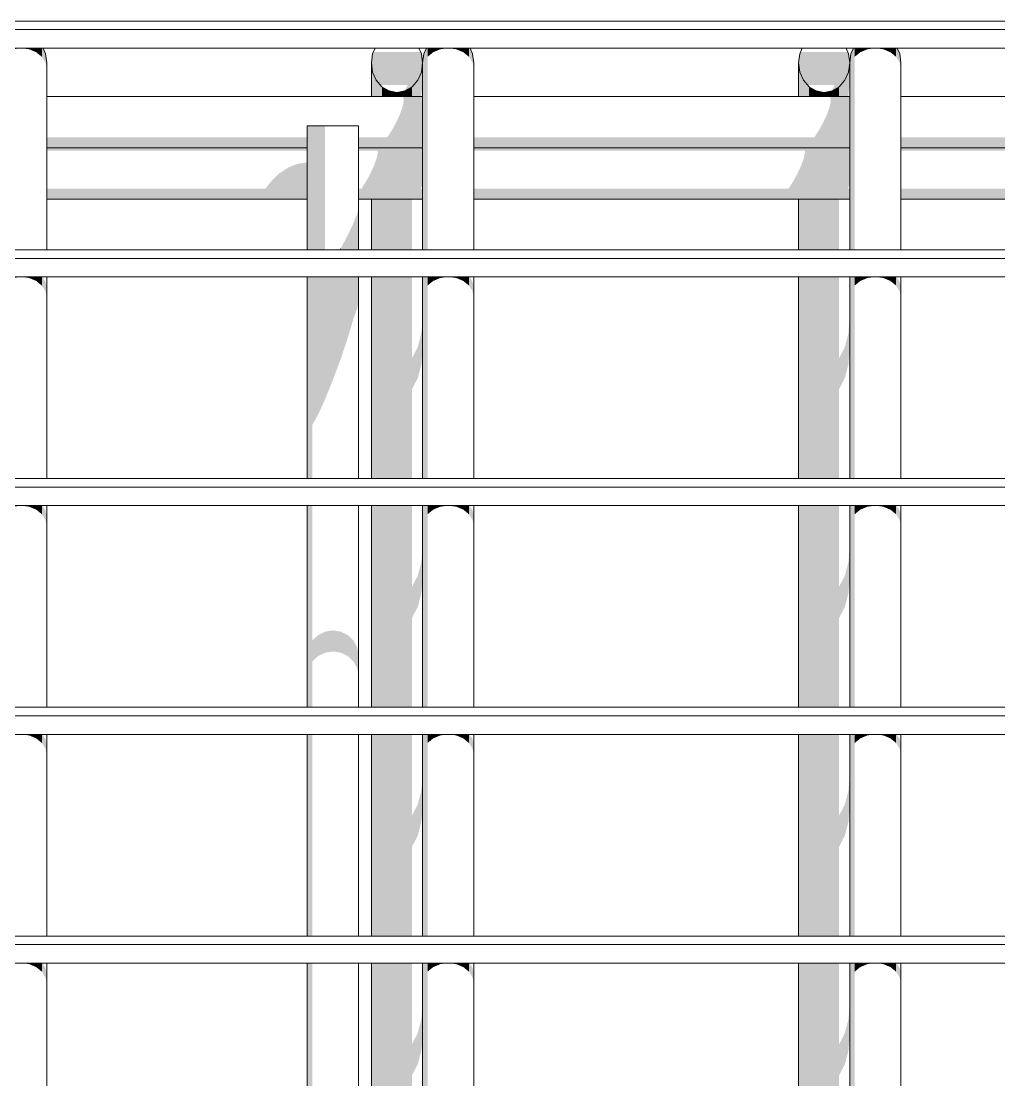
# Model space of a CAD drawing. Header units: millimetres. Extents: x -71878 to 121433, y -67383 to 83273.
# Drawn here: x 39790 to 42079, y -34002 to -31524 of the extents above; entities that cross this region are included whole.
import ezdxf

# ---------------------------------------------------------------- set-up
doc = ezdxf.new("R2010")
doc.units = ezdxf.units.MM
doc.header["$MEASUREMENT"] = 0
for name, color, linetype in [('COLUMNAS', 7, 'Continuous'), ('ENTIRADO', 7, 'Continuous'), ('Vigas', 7, 'Continuous')]:
    doc.layers.add(name, color=color, linetype=linetype)
for name, color, linetype, lineweight in [('COLUMNAS_Pluma_Nº__1', 7, 'Continuous', 0), ('ENTIRADO_Pluma_Nº__21', 7, 'Continuous', 5), ('Vigas_Pluma_Nº__21', 7, 'Continuous', 5)]:
    doc.layers.add(name, color=color, linetype=linetype, lineweight=lineweight)
for name, color, linetype, lineweight, true_color in [('COLUMNAS_Pluma_Nº__3', 7, 'Continuous', 0, 0x646464), ('ENTIRADO_Pluma_Nº__3', 7, 'Continuous', 0, 0x646464), ('Vigas_Pluma_Nº__3', 7, 'Continuous', 0, 0x646464)]:
    doc.layers.add(name, color=color, linetype=linetype, lineweight=lineweight, true_color=true_color)

# ---------------------------------------------------------------- blocks, each defined once
blk = doc.blocks.new('Elem Sección_39_2')
at = {"layer": 'Vigas_Pluma_Nº__3', "linetype": 'Continuous', "lineweight": 0, "true_color": 0x191919}
for points in [[(-32163.7, 9136.3), (-32159.9, 9133.4), (-32115, 9133.4), (-32115, 9136.3)], [(-32162.2, 9111.6), (-32115, 9111.6), (-32115, 9124.8), (-32159.4, 9124.8)], [(-32159.9, 9133.4), (-32159.4, 9124.8), (-32115, 9124.8), (-32115, 9133.4)], [(-31159.9, 9133.4), (-31115, 9133.4), (-31115, 9136.3), (-31163.7, 9136.3)], [(-31162.2, 9111.6), (-31115, 9111.6), (-31115, 9124.8), (-31159.4, 9124.8)], [(-31159.4, 9124.8), (-31115, 9124.8), (-31115, 9133.4), (-31159.9, 9133.4)], [(-32162.2, 9111.6), (-32168.2, 9094.8), (-32115, 9094.8), (-32115, 9111.6)], [(-31168.2, 9094.8), (-31115, 9094.8), (-31115, 9111.6), (-31162.2, 9111.6)], [(-32176.7, 9076.3), (-32186.9, 9057.8), (-32115, 9057.8), (-32115, 9076.3)], [(-32176.7, 9076.3), (-32115, 9076.3), (-32115, 9094.8), (-32168.2, 9094.8)], [(-31186.9, 9057.8), (-31115, 9057.8), (-31115, 9076.3), (-31176.7, 9076.3)], [(-31176.7, 9076.3), (-31115, 9076.3), (-31115, 9094.8), (-31168.2, 9094.8)], [(-32186.9, 9057.8), (-32197.8, 9041), (-32115, 9041), (-32115, 9057.8)], [(-31197.8, 9041), (-31115, 9041), (-31115, 9057.8), (-31186.9, 9057.8)], [(-32995, 9041), (-32995, 9027.8), (-32385, 9027.8), (-32385, 9041)], [(-32995, 9027.8), (-32995, 9019.2), (-32385, 9019.2), (-32385, 9027.8)], [(-32115, 9041), (-32265, 9041), (-32265, 9027.8), (-32115, 9027.8)], [(-32265, 9027.8), (-32265, 9019.2), (-32115, 9019.2), (-32115, 9027.8)], [(-31995, 9041), (-31995, 9027.8), (-31115, 9027.8), (-31115, 9041)], [(-31115, 9027.8), (-31995, 9027.8), (-31995, 9019.2), (-31115, 9019.2)], [(-30115, 9041), (-30995, 9041), (-30995, 9027.8), (-30115, 9027.8)], [(-30115, 9027.8), (-30995, 9027.8), (-30995, 9019.2), (-30115, 9019.2)], [(-32995, 9016.3), (-32385, 9016.3), (-32385, 9019.2), (-32995, 9019.2)], [(-32265, 9019.2), (-32265, 9016.3), (-32115, 9016.3), (-32115, 9019.2)], [(-31995, 9019.2), (-31995, 9016.3), (-31115, 9016.3), (-31115, 9019.2)], [(-30995, 9019.2), (-30995, 9016.3), (-30115, 9016.3), (-30115, 9019.2)]]:
    blk.add_hatch(color=250, dxfattribs=at).paths.add_polyline_path(points)
at = {"layer": 'Vigas_Pluma_Nº__21', "linetype": 'Continuous'}
for p, q in [((-32115, 9136.3), (-32995, 9136.3)), ((-31115, 9136.3), (-31995, 9136.3)), ((-30115, 9136.3), (-30995, 9136.3))]:
    blk.add_line(p, q, dxfattribs=at)
blk = doc.blocks.new('Elem Sección_139_2')
at = {"layer": 'Vigas_Pluma_Nº__3', "linetype": 'Continuous', "lineweight": 0, "true_color": 0x191919}
for points in [[(-31112, 9236.6), (-31112, 8777.5), (-31103.5, 8777.5), (-31103.5, 9249.6), (-31106.3, 9249.6)], [(-31103.5, 9229.3), (-31090.2, 9240.2), (-31090.2, 9249.6), (-31103.5, 9249.6)], [(-31090.2, 9240.2), (-31073.5, 9247.2), (-31073.5, 9249.6), (-31090.2, 9249.6)], [(-31073.5, 9247.2), (-31055, 9249.6), (-31073.5, 9249.6)], [(-31055, 9249.6), (-31036.4, 9247.2), (-31036.4, 9249.6)], [(-31036.4, 9247.2), (-31019.7, 9240.2), (-31019.7, 9249.6), (-31036.4, 9249.6)], [(-31019.7, 9240.2), (-31006.4, 9229.3), (-31006.4, 9249.6), (-31019.7, 9249.6)], [(-31006.4, 9249.6), (-31006.4, 9229.3), (-30997.9, 9215.6), (-30997.9, 9236.6), (-30999.8, 9240.9), (-31005.2, 9249.6)], [(-31112, 9236.6), (-31115, 9215.3), (-31115, 8777.5), (-31112, 8777.5)], [(-30997.9, 9215.6), (-30995, 9200.4), (-30995, 9215.3), (-30997.9, 9236.6)], [(-31115, 8242.1), (-31112, 8242.1), (-31112, 8714.2), (-31115, 8714.2)], [(-31112, 8714.2), (-31112, 8242.1), (-31103.5, 8242.1), (-31103.5, 8714.2)], [(-31103.5, 8693.9), (-31090.2, 8704.8), (-31090.2, 8714.2), (-31103.5, 8714.2)], [(-31090.2, 8714.2), (-31090.2, 8704.8), (-31073.5, 8711.8), (-31073.5, 8714.2)], [(-31073.5, 8711.8), (-31055, 8714.2), (-31073.5, 8714.2)], [(-31036.4, 8714.2), (-31055, 8714.2), (-31036.4, 8711.8)], [(-31036.4, 8711.8), (-31019.7, 8704.8), (-31019.7, 8714.2), (-31036.4, 8714.2)], [(-31019.7, 8704.8), (-31006.4, 8693.9), (-31006.4, 8714.2), (-31019.7, 8714.2)], [(-31006.4, 8714.2), (-31006.4, 8693.9), (-30997.9, 8680.2), (-30997.9, 8702.4), (-31005.2, 8714.2)], [(-30997.9, 8680.2), (-30995, 8665), (-30995, 8687.2), (-30997.9, 8702.4)], [(-31112, 8178.8), (-31115, 8178.8), (-31115, 7706.7), (-31112, 7706.7)], [(-31103.5, 8178.8), (-31112, 8178.8), (-31112, 7706.7), (-31103.5, 7706.7)], [(-31103.5, 8158.5), (-31090.2, 8169.4), (-31090.2, 8178.8), (-31103.5, 8178.8)], [(-31090.2, 8169.4), (-31073.5, 8176.4), (-31073.5, 8178.8), (-31090.2, 8178.8)], [(-31073.5, 8176.4), (-31055, 8178.8), (-31073.5, 8178.8)], [(-31055, 8178.8), (-31036.4, 8176.4), (-31036.4, 8178.8)], [(-31036.4, 8176.4), (-31019.7, 8169.4), (-31019.7, 8178.8), (-31036.4, 8178.8)], [(-31019.7, 8169.4), (-31006.4, 8158.5), (-31006.4, 8178.8), (-31019.7, 8178.8)], [(-31006.4, 8178.8), (-31006.4, 8158.5), (-30997.9, 8144.8), (-30997.9, 8167), (-31005.2, 8178.8)], [(-30997.9, 8144.8), (-30995, 8129.6), (-30995, 8151.8), (-30997.9, 8167)], [(-31115, 7171.3), (-31112, 7171.3), (-31112, 7643.4), (-31115, 7643.4)], [(-31112, 7643.4), (-31112, 7171.3), (-31103.5, 7171.3), (-31103.5, 7643.4)], [(-31103.5, 7623.1), (-31090.2, 7634), (-31090.2, 7643.4), (-31103.5, 7643.4)], [(-31090.2, 7634), (-31073.5, 7641), (-31073.5, 7643.4), (-31090.2, 7643.4)], [(-31073.5, 7641), (-31055, 7643.4), (-31073.5, 7643.4)], [(-31055, 7643.4), (-31036.4, 7641), (-31036.4, 7643.4)], [(-31036.4, 7641), (-31019.7, 7634), (-31019.7, 7643.4), (-31036.4, 7643.4)], [(-31019.7, 7634), (-31006.4, 7623.1), (-31006.4, 7643.4), (-31019.7, 7643.4)], [(-31006.4, 7643.4), (-31006.4, 7623.1), (-30997.9, 7609.4), (-30997.9, 7631.6), (-31005.2, 7643.4)], [(-30997.9, 7609.4), (-30995, 7594.2), (-30995, 7616.4), (-30997.9, 7631.6)], [(-31112, 7108), (-31115, 7108), (-31115, 6635.9), (-31112, 6635.9)], [(-31112, 7108), (-31112, 6635.9), (-31103.5, 6635.9), (-31103.5, 7108)], [(-31103.5, 7087.7), (-31090.2, 7098.6), (-31090.2, 7108), (-31103.5, 7108)], [(-31090.2, 7098.6), (-31073.5, 7105.6), (-31073.5, 7108), (-31090.2, 7108)], [(-31073.5, 7105.6), (-31055, 7108), (-31073.5, 7108)], [(-31036.4, 7108), (-31055, 7108), (-31036.4, 7105.6)], [(-31036.4, 7105.6), (-31019.7, 7098.6), (-31019.7, 7108), (-31036.4, 7108)], [(-31019.7, 7098.6), (-31006.4, 7087.7), (-31006.4, 7108), (-31019.7, 7108)], [(-31006.4, 7108), (-31006.4, 7087.7), (-30997.9, 7074), (-30997.9, 7096.2), (-31005.2, 7108)], [(-30997.9, 7074), (-30995, 7058.8), (-30995, 7081), (-30997.9, 7096.2)]]:
    blk.add_hatch(color=250, dxfattribs=at).paths.add_polyline_path(points)
at = {"layer": 'Vigas_Pluma_Nº__21', "linetype": 'Continuous'}
for p, q in [((-31106.3, 9249.6), (-31112, 9236.6)), ((-30997.9, 9236.6), (-31003.6, 9249.6)), ((-31112, 9236.6), (-31115, 9215.3)), ((-30995, 9215.3), (-30997.9, 9236.6)), ((-31115, 9215.3), (-31115, 8777.5)), ((-30995, 9215.3), (-30995, 8777.5)), ((-31115, 8714.2), (-31115, 8242.1)), ((-30995, 8714.2), (-30995, 8242.1)), ((-31115, 8178.8), (-31115, 7706.7)), ((-30995, 8178.8), (-30995, 7706.7)), ((-31115, 7643.4), (-31115, 7171.3)), ((-30995, 7643.4), (-30995, 7171.3)), ((-31115, 7108), (-31115, 6635.9)), ((-30995, 7108), (-30995, 6635.9))]:
    blk.add_line(p, q, dxfattribs=at)
blk = doc.blocks.new('Elem Sección_140_2')
at = {"layer": 'Vigas_Pluma_Nº__3', "linetype": 'Continuous', "lineweight": 0, "true_color": 0x191919}
for points in [[(-32112, 9236.6), (-32112, 8777.5), (-32103.5, 8777.5), (-32103.5, 9249.6), (-32106.3, 9249.6)], [(-32103.5, 9229.3), (-32090.2, 9240.2), (-32090.2, 9249.6), (-32103.5, 9249.6)], [(-32090.2, 9240.2), (-32073.5, 9247.2), (-32073.5, 9249.6), (-32090.2, 9249.6)], [(-32073.5, 9249.6), (-32073.5, 9247.2), (-32055, 9249.6)], [(-32055, 9249.6), (-32036.4, 9247.2), (-32036.4, 9249.6)], [(-32036.4, 9247.2), (-32019.7, 9240.2), (-32019.7, 9249.6), (-32036.4, 9249.6)], [(-32019.7, 9240.2), (-32006.4, 9229.3), (-32006.4, 9249.6), (-32019.7, 9249.6)], [(-32006.4, 9249.6), (-32006.4, 9229.3), (-31997.9, 9215.6), (-31997.9, 9236.6), (-31999.8, 9240.9), (-32005.2, 9249.6)], [(-32112, 9236.6), (-32115, 9215.3), (-32115, 8777.5), (-32112, 8777.5)], [(-31997.9, 9215.6), (-31995, 9200.4), (-31995, 9215.3), (-31997.9, 9236.6)], [(-32115, 8242.1), (-32112, 8242.1), (-32112, 8714.2), (-32115, 8714.2)], [(-32112, 8714.2), (-32112, 8242.1), (-32103.5, 8242.1), (-32103.5, 8714.2)], [(-32103.5, 8693.9), (-32090.2, 8704.8), (-32090.2, 8714.2), (-32103.5, 8714.2)], [(-32090.2, 8704.8), (-32073.5, 8711.8), (-32073.5, 8714.2), (-32090.2, 8714.2)], [(-32073.5, 8711.8), (-32055, 8714.2), (-32073.5, 8714.2)], [(-32036.4, 8714.2), (-32055, 8714.2), (-32036.4, 8711.8)], [(-32036.4, 8711.8), (-32019.7, 8704.8), (-32019.7, 8714.2), (-32036.4, 8714.2)], [(-32019.7, 8704.8), (-32006.4, 8693.9), (-32006.4, 8714.2), (-32019.7, 8714.2)], [(-32006.4, 8714.2), (-32006.4, 8693.9), (-31997.9, 8680.2), (-31997.9, 8702.4), (-32005.2, 8714.2)], [(-31997.9, 8680.2), (-31995, 8665), (-31995, 8687.2), (-31997.9, 8702.4)], [(-32115, 7706.7), (-32112, 7706.7), (-32112, 8178.8), (-32115, 8178.8)], [(-32103.5, 8178.8), (-32112, 8178.8), (-32112, 7706.7), (-32103.5, 7706.7)], [(-32103.5, 8158.5), (-32090.2, 8169.4), (-32090.2, 8178.8), (-32103.5, 8178.8)], [(-32090.2, 8169.4), (-32073.5, 8176.4), (-32073.5, 8178.8), (-32090.2, 8178.8)], [(-32073.5, 8178.8), (-32073.5, 8176.4), (-32055, 8178.8)], [(-32036.4, 8178.8), (-32055, 8178.8), (-32036.4, 8176.4)], [(-32036.4, 8176.4), (-32019.7, 8169.4), (-32019.7, 8178.8), (-32036.4, 8178.8)], [(-32019.7, 8169.4), (-32006.4, 8158.5), (-32006.4, 8178.8), (-32019.7, 8178.8)], [(-32006.4, 8178.8), (-32006.4, 8158.5), (-31997.9, 8144.8), (-31997.9, 8167), (-32005.2, 8178.8)], [(-31997.9, 8144.8), (-31995, 8129.6), (-31995, 8151.8), (-31997.9, 8167)], [(-32115, 7643.4), (-32115, 7171.3), (-32112, 7171.3), (-32112, 7643.4)], [(-32112, 7643.4), (-32112, 7171.3), (-32103.5, 7171.3), (-32103.5, 7643.4)], [(-32103.5, 7623.1), (-32090.2, 7634), (-32090.2, 7643.4), (-32103.5, 7643.4)], [(-32090.2, 7634), (-32073.5, 7641), (-32073.5, 7643.4), (-32090.2, 7643.4)], [(-32073.5, 7641), (-32055, 7643.4), (-32073.5, 7643.4)], [(-32055, 7643.4), (-32036.4, 7641), (-32036.4, 7643.4)], [(-32036.4, 7641), (-32019.7, 7634), (-32019.7, 7643.4), (-32036.4, 7643.4)], [(-32019.7, 7634), (-32006.4, 7623.1), (-32006.4, 7643.4), (-32019.7, 7643.4)], [(-32006.4, 7643.4), (-32006.4, 7623.1), (-31997.9, 7609.4), (-31997.9, 7631.6), (-32005.2, 7643.4)], [(-31997.9, 7609.4), (-31995, 7594.2), (-31995, 7616.4), (-31997.9, 7631.6)], [(-32115, 6635.9), (-32112, 6635.9), (-32112, 7108), (-32115, 7108)], [(-32103.5, 7108), (-32112, 7108), (-32112, 6635.9), (-32103.5, 6635.9)], [(-32103.5, 7087.7), (-32090.2, 7098.6), (-32090.2, 7108), (-32103.5, 7108)], [(-32090.2, 7098.6), (-32073.5, 7105.6), (-32073.5, 7108), (-32090.2, 7108)], [(-32073.5, 7108), (-32073.5, 7105.6), (-32055, 7108)], [(-32055, 7108), (-32036.4, 7105.6), (-32036.4, 7108)], [(-32036.4, 7105.6), (-32019.7, 7098.6), (-32019.7, 7108), (-32036.4, 7108)], [(-32019.7, 7098.6), (-32006.4, 7087.7), (-32006.4, 7108), (-32019.7, 7108)], [(-32006.4, 7108), (-32006.4, 7087.7), (-31997.9, 7074), (-31997.9, 7096.2), (-32005.2, 7108)], [(-31997.9, 7074), (-31995, 7058.8), (-31995, 7081), (-31997.9, 7096.2)]]:
    blk.add_hatch(color=250, dxfattribs=at).paths.add_polyline_path(points)
at = {"layer": 'Vigas_Pluma_Nº__21', "linetype": 'Continuous'}
for p, q in [((-32112, 9236.6), (-32106.3, 9249.6)), ((-32003.6, 9249.6), (-31997.9, 9236.6)), ((-32115, 9215.3), (-32112, 9236.6)), ((-31997.9, 9236.6), (-31995, 9215.3)), ((-32115, 8777.5), (-32115, 9215.3)), ((-31995, 8777.5), (-31995, 9215.3)), ((-32115, 8242.1), (-32115, 8714.2)), ((-31995, 8242.1), (-31995, 8714.2)), ((-32115, 7706.7), (-32115, 8178.8)), ((-31995, 7706.7), (-31995, 8178.8)), ((-32115, 7171.3), (-32115, 7643.4)), ((-31995, 7171.3), (-31995, 7643.4)), ((-32115, 6635.9), (-32115, 7108)), ((-31995, 6635.9), (-31995, 7108))]:
    blk.add_line(p, q, dxfattribs=at)
blk = doc.blocks.new('Elem Sección_141_2')
at = {"layer": 'Vigas_Pluma_Nº__3', "linetype": 'Continuous', "lineweight": 0, "true_color": 0x191919}
for points in [[(-33073.5, 9247.2), (-33055, 9249.6), (-33073.5, 9249.6)], [(-33055, 9249.6), (-33036.4, 9247.2), (-33036.4, 9249.6)], [(-33036.4, 9247.2), (-33019.7, 9240.2), (-33019.7, 9249.6), (-33036.4, 9249.6)], [(-33019.7, 9240.2), (-33006.4, 9229.3), (-33006.4, 9249.6), (-33019.7, 9249.6)], [(-33006.4, 9249.6), (-33006.4, 9229.3), (-32997.9, 9215.6), (-32997.9, 9236.6), (-32999.8, 9240.9), (-33005.2, 9249.6)], [(-32997.9, 9215.6), (-32995, 9200.4), (-32995, 9215.3), (-32997.9, 9236.6)], [(-33073.5, 8711.8), (-33055, 8714.2), (-33073.5, 8714.2)], [(-33036.4, 8714.2), (-33055, 8714.2), (-33036.4, 8711.8)], [(-33036.4, 8711.8), (-33019.7, 8704.8), (-33019.7, 8714.2), (-33036.4, 8714.2)], [(-33019.7, 8704.8), (-33006.4, 8693.9), (-33006.4, 8714.2), (-33019.7, 8714.2)], [(-33006.4, 8714.2), (-33006.4, 8693.9), (-32997.9, 8680.2), (-32997.9, 8702.4), (-33005.2, 8714.2)], [(-32997.9, 8680.2), (-32995, 8665), (-32995, 8687.2), (-32997.9, 8702.4)], [(-33073.5, 8178.8), (-33073.5, 8176.4), (-33055, 8178.8)], [(-33055, 8178.8), (-33036.4, 8176.4), (-33036.4, 8178.8)], [(-33036.4, 8176.4), (-33019.7, 8169.4), (-33019.7, 8178.8), (-33036.4, 8178.8)], [(-33019.7, 8169.4), (-33006.4, 8158.5), (-33006.4, 8178.8), (-33019.7, 8178.8)], [(-33006.4, 8178.8), (-33006.4, 8158.5), (-32997.9, 8144.8), (-32997.9, 8167), (-33005.2, 8178.8)], [(-32997.9, 8144.8), (-32995, 8129.6), (-32995, 8151.8), (-32997.9, 8167)], [(-33036.4, 7643.4), (-33055, 7643.4), (-33036.4, 7641)], [(-33036.4, 7641), (-33019.7, 7634), (-33019.7, 7643.4), (-33036.4, 7643.4)], [(-33019.7, 7634), (-33006.4, 7623.1), (-33006.4, 7643.4), (-33019.7, 7643.4)], [(-33006.4, 7643.4), (-33006.4, 7623.1), (-32997.9, 7609.4), (-32997.9, 7631.6), (-33005.2, 7643.4)], [(-32997.9, 7609.4), (-32995, 7594.2), (-32995, 7616.4), (-32997.9, 7631.6)], [(-33055, 7108), (-33036.4, 7105.6), (-33036.4, 7108)], [(-33036.4, 7105.6), (-33019.7, 7098.6), (-33019.7, 7108), (-33036.4, 7108)], [(-33019.7, 7098.6), (-33006.4, 7087.7), (-33006.4, 7108), (-33019.7, 7108)], [(-33006.4, 7108), (-33006.4, 7087.7), (-32997.9, 7074), (-32997.9, 7096.2), (-33005.2, 7108)], [(-32997.9, 7074), (-32995, 7058.8), (-32995, 7081), (-32997.9, 7096.2)]]:
    blk.add_hatch(color=250, dxfattribs=at).paths.add_polyline_path(points)
at = {"layer": 'Vigas_Pluma_Nº__21', "linetype": 'Continuous'}
for p, q in [((-33003.6, 9249.6), (-32997.9, 9236.6)), ((-32997.9, 9236.6), (-32995, 9215.3)), ((-32995, 8777.5), (-32995, 9215.3)), ((-32995, 8242.1), (-32995, 8714.2)), ((-32995, 7706.7), (-32995, 8178.8)), ((-32995, 7171.3), (-32995, 7643.4)), ((-32995, 6635.9), (-32995, 7108))]:
    blk.add_line(p, q, dxfattribs=at)
blk = doc.blocks.new('Elem Sección_157_2')
at = {"layer": 'Vigas_Pluma_Nº__3', "linetype": 'Continuous', "lineweight": 0, "true_color": 0x191919}
for points in [[(-31235, 9215.3), (-31232, 9193.9), (-31223.5, 9174.7), (-31213.8, 9163.6), (-31150, 9163.6), (-31157.1, 9149.5), (-31156.4, 9149.6), (-31139.7, 9159.4), (-31126.4, 9174.7), (-31117.9, 9193.9), (-31115, 9215.3), (-31117.9, 9236.6), (-31119.8, 9240.9), (-31230.1, 9240.9), (-31232, 9236.6)], [(-31235, 9215.3), (-31235, 9136.3), (-31232, 9136.3), (-31232, 9193.9)], [(-31115, 9215.3), (-31117.9, 9193.9), (-31117.9, 9140.1), (-31115, 9169.8), (-31115, 9170.8)], [(-31223.5, 9174.7), (-31232, 9193.9), (-31232, 9136.3), (-31223.5, 9136.3)], [(-31223.5, 9174.7), (-31223.5, 9136.3), (-31210.2, 9136.3), (-31210.2, 9159.4)], [(-31126.4, 9174.7), (-31139.7, 9159.4), (-31139.7, 9136.3), (-31126.4, 9136.3)], [(-31117.9, 9193.9), (-31126.4, 9174.7), (-31126.4, 9136.3), (-31119, 9136.3), (-31117.9, 9140.1)], [(-31210.2, 9159.4), (-31210.2, 9136.3), (-31193.5, 9136.3), (-31193.5, 9149.6)], [(-31175, 9146.2), (-31193.5, 9149.6), (-31193.5, 9136.3), (-31175, 9136.3)], [(-31156.4, 9149.6), (-31175, 9146.2), (-31175, 9136.3), (-31156.4, 9136.3)], [(-31156.4, 9149.6), (-31156.4, 9136.3), (-31139.7, 9136.3), (-31139.7, 9159.4)], [(-31115, 9136.3), (-31115, 9153.6), (-31116.4, 9136.3)], [(-31235, 8777.5), (-31232, 8777.5), (-31232, 8896.3), (-31235, 8896.3)], [(-31232, 8777.5), (-31223.5, 8777.5), (-31223.5, 8896.3), (-31232, 8896.3)], [(-31223.5, 8777.5), (-31210.2, 8777.5), (-31210.2, 8896.3), (-31223.5, 8896.3)], [(-31210.2, 8777.5), (-31193.5, 8777.5), (-31193.5, 8896.3), (-31210.2, 8896.3)], [(-31193.5, 8777.5), (-31175, 8777.5), (-31175, 8896.3), (-31193.5, 8896.3)], [(-31175, 8777.5), (-31156.4, 8777.5), (-31156.4, 8896.3), (-31175, 8896.3)], [(-31156.4, 8777.5), (-31139.7, 8777.5), (-31139.7, 8896.3), (-31156.4, 8896.3)], [(-31232, 8714.2), (-31235, 8714.2), (-31235, 8242.1), (-31232, 8242.1)], [(-31223.5, 8714.2), (-31232, 8714.2), (-31232, 8242.1), (-31223.5, 8242.1)], [(-31210.2, 8714.2), (-31223.5, 8714.2), (-31223.5, 8242.1), (-31210.2, 8242.1)], [(-31193.5, 8714.2), (-31210.2, 8714.2), (-31210.2, 8242.1), (-31193.5, 8242.1)], [(-31175, 8714.2), (-31193.5, 8714.2), (-31193.5, 8242.1), (-31175, 8242.1)], [(-31156.4, 8714.2), (-31175, 8714.2), (-31175, 8242.1), (-31156.4, 8242.1)], [(-31156.4, 8242.1), (-31139.7, 8242.1), (-31139.7, 8714.2), (-31156.4, 8714.2)], [(-31115, 8618.2), (-31117.9, 8582.4), (-31117.9, 8509.5), (-31115, 8545.3)], [(-31117.9, 8582.4), (-31126.4, 8550.1), (-31126.4, 8477.2), (-31117.9, 8509.5)], [(-31126.4, 8477.2), (-31126.4, 8550.1), (-31139.7, 8524.5), (-31139.7, 8451.6)], [(-31235, 8178.8), (-31235, 7706.7), (-31232, 7706.7), (-31232, 8178.8)], [(-31232, 8178.8), (-31232, 7706.7), (-31223.5, 7706.7), (-31223.5, 8178.8)], [(-31223.5, 7706.7), (-31210.2, 7706.7), (-31210.2, 8178.8), (-31223.5, 8178.8)], [(-31210.2, 8178.8), (-31210.2, 7706.7), (-31193.5, 7706.7), (-31193.5, 8178.8)], [(-31193.5, 8178.8), (-31193.5, 7706.7), (-31175, 7706.7), (-31175, 8178.8)], [(-31156.4, 8178.8), (-31175, 8178.8), (-31175, 7706.7), (-31156.4, 7706.7)], [(-31156.4, 8178.8), (-31156.4, 7706.7), (-31139.7, 7706.7), (-31139.7, 8178.8)], [(-31115, 8082.8), (-31117.9, 8047), (-31117.9, 7974.1), (-31115, 8009.9)], [(-31117.9, 7974.1), (-31117.9, 8047), (-31126.4, 8014.7), (-31126.4, 7941.8)], [(-31126.4, 8014.7), (-31139.7, 7989.1), (-31139.7, 7916.2), (-31126.4, 7941.8)], [(-31232, 7643.4), (-31235, 7643.4), (-31235, 7171.3), (-31232, 7171.3)], [(-31223.5, 7643.4), (-31232, 7643.4), (-31232, 7171.3), (-31223.5, 7171.3)], [(-31210.2, 7643.4), (-31223.5, 7643.4), (-31223.5, 7171.3), (-31210.2, 7171.3)], [(-31193.5, 7643.4), (-31210.2, 7643.4), (-31210.2, 7171.3), (-31193.5, 7171.3)], [(-31175, 7643.4), (-31193.5, 7643.4), (-31193.5, 7171.3), (-31175, 7171.3)], [(-31156.4, 7643.4), (-31175, 7643.4), (-31175, 7171.3), (-31156.4, 7171.3)], [(-31156.4, 7171.3), (-31139.7, 7171.3), (-31139.7, 7643.4), (-31156.4, 7643.4)], [(-31115, 7547.5), (-31117.9, 7511.7), (-31117.9, 7438.7), (-31115, 7474.5)], [(-31117.9, 7511.7), (-31126.4, 7479.4), (-31126.4, 7406.4), (-31117.9, 7438.7)], [(-31126.4, 7479.4), (-31139.7, 7453.7), (-31139.7, 7380.8), (-31126.4, 7406.4)], [(-31232, 7108), (-31235, 7108), (-31235, 6635.9), (-31232, 6635.9)], [(-31223.5, 7108), (-31232, 7108), (-31232, 6635.9), (-31223.5, 6635.9)], [(-31210.2, 7108), (-31223.5, 7108), (-31223.5, 6635.9), (-31210.2, 6635.9)], [(-31193.5, 7108), (-31210.2, 7108), (-31210.2, 6635.9), (-31193.5, 6635.9)], [(-31193.5, 6635.9), (-31175, 6635.9), (-31175, 7108), (-31193.5, 7108)], [(-31156.4, 7108), (-31175, 7108), (-31175, 6635.9), (-31156.4, 6635.9)], [(-31139.7, 7108), (-31156.4, 7108), (-31156.4, 6635.9), (-31139.7, 6635.9)], [(-31115, 7012.1), (-31117.9, 6976.3), (-31117.9, 6903.3), (-31115, 6939.1)], [(-31117.9, 6976.3), (-31126.4, 6944), (-31126.4, 6871), (-31117.9, 6903.3)], [(-31126.4, 6944), (-31139.7, 6918.3), (-31139.7, 6845.4), (-31126.4, 6871)]]:
    blk.add_hatch(color=250, dxfattribs=at).paths.add_polyline_path(points)
at = {"layer": 'Vigas_Pluma_Nº__21', "linetype": 'Continuous'}
for p, q in [((-31226.3, 9249.6), (-31232, 9236.6)), ((-31117.9, 9236.6), (-31123.6, 9249.6)), ((-31232, 9236.6), (-31235, 9215.3)), ((-31115, 9215.3), (-31117.9, 9236.6)), ((-31235, 9215.3), (-31232, 9193.9)), ((-31235, 9136.3), (-31235, 9215.3)), ((-31117.9, 9193.9), (-31115, 9215.3)), ((-31232, 9193.9), (-31223.5, 9174.7)), ((-31223.5, 9174.7), (-31210.2, 9159.4)), ((-31139.7, 9159.4), (-31126.4, 9174.7)), ((-31126.4, 9174.7), (-31117.9, 9193.9)), ((-31210.2, 9159.4), (-31193.5, 9149.6)), ((-31193.5, 9149.6), (-31175, 9146.2)), ((-31175, 9146.2), (-31156.4, 9149.6)), ((-31156.4, 9149.6), (-31139.7, 9159.4)), ((-31235, 8777.5), (-31235, 8896.3)), ((-31235, 8242.1), (-31235, 8714.2)), ((-31235, 7706.7), (-31235, 8178.8)), ((-31235, 7171.3), (-31235, 7643.4)), ((-31235, 6635.9), (-31235, 7108))]:
    blk.add_line(p, q, dxfattribs=at)
blk = doc.blocks.new('Elem Sección_158_2')
at = {"layer": 'Vigas_Pluma_Nº__3', "linetype": 'Continuous', "lineweight": 0, "true_color": 0x191919}
for points in [[(-32235, 9215.3), (-32232, 9193.9), (-32223.5, 9174.7), (-32213.8, 9163.6), (-32150, 9163.6), (-32157.1, 9149.5), (-32156.4, 9149.6), (-32139.7, 9159.4), (-32126.4, 9174.7), (-32117.9, 9193.9), (-32115, 9215.3), (-32117.9, 9236.6), (-32119.8, 9240.9), (-32230.1, 9240.9), (-32232, 9236.6)], [(-32232, 9193.9), (-32235, 9215.3), (-32235, 9136.3), (-32232, 9136.3)], [(-32117.9, 9193.9), (-32117.9, 9140.1), (-32115, 9169.8), (-32115, 9170.8), (-32115, 9215.3)], [(-32232, 9193.9), (-32232, 9136.3), (-32223.5, 9136.3), (-32223.5, 9174.7)], [(-32223.5, 9174.7), (-32223.5, 9136.3), (-32210.2, 9136.3), (-32210.2, 9159.4)], [(-32139.7, 9159.4), (-32139.7, 9136.3), (-32126.4, 9136.3), (-32126.4, 9174.7)], [(-32117.9, 9193.9), (-32126.4, 9174.7), (-32126.4, 9136.3), (-32119, 9136.3), (-32117.9, 9140.1)], [(-32210.2, 9159.4), (-32210.2, 9136.3), (-32193.5, 9136.3), (-32193.5, 9149.6)], [(-32193.5, 9149.6), (-32193.5, 9136.3), (-32175, 9136.3), (-32175, 9146.2)], [(-32156.4, 9149.6), (-32175, 9146.2), (-32175, 9136.3), (-32156.4, 9136.3)], [(-32156.4, 9136.3), (-32139.7, 9136.3), (-32139.7, 9159.4), (-32156.4, 9149.6)], [(-32115, 9136.3), (-32115, 9153.6), (-32116.4, 9136.3)], [(-32232, 8896.3), (-32235, 8896.3), (-32235, 8777.5), (-32232, 8777.5)], [(-32232, 8777.5), (-32223.5, 8777.5), (-32223.5, 8896.3), (-32232, 8896.3)], [(-32210.2, 8896.3), (-32223.5, 8896.3), (-32223.5, 8777.5), (-32210.2, 8777.5)], [(-32210.2, 8896.3), (-32210.2, 8777.5), (-32193.5, 8777.5), (-32193.5, 8896.3)], [(-32193.5, 8777.5), (-32175, 8777.5), (-32175, 8896.3), (-32193.5, 8896.3)], [(-32175, 8896.3), (-32175, 8777.5), (-32156.4, 8777.5), (-32156.4, 8896.3)], [(-32156.4, 8896.3), (-32156.4, 8777.5), (-32139.7, 8777.5), (-32139.7, 8896.3)], [(-32235, 8714.2), (-32235, 8242.1), (-32232, 8242.1), (-32232, 8714.2)], [(-32223.5, 8714.2), (-32232, 8714.2), (-32232, 8242.1), (-32223.5, 8242.1)], [(-32210.2, 8714.2), (-32223.5, 8714.2), (-32223.5, 8242.1), (-32210.2, 8242.1)], [(-32210.2, 8714.2), (-32210.2, 8242.1), (-32193.5, 8242.1), (-32193.5, 8714.2)], [(-32175, 8714.2), (-32193.5, 8714.2), (-32193.5, 8242.1), (-32175, 8242.1)], [(-32156.4, 8714.2), (-32175, 8714.2), (-32175, 8242.1), (-32156.4, 8242.1)], [(-32139.7, 8714.2), (-32156.4, 8714.2), (-32156.4, 8242.1), (-32139.7, 8242.1)], [(-32115, 8618.2), (-32117.9, 8582.4), (-32117.9, 8509.5), (-32115, 8545.3)], [(-32117.9, 8582.4), (-32126.4, 8550.1), (-32126.4, 8477.2), (-32117.9, 8509.5)], [(-32126.4, 8550.1), (-32139.7, 8524.5), (-32139.7, 8451.6), (-32126.4, 8477.2)], [(-32235, 8178.8), (-32235, 7706.7), (-32232, 7706.7), (-32232, 8178.8)], [(-32232, 7706.7), (-32223.5, 7706.7), (-32223.5, 8178.8), (-32232, 8178.8)], [(-32223.5, 8178.8), (-32223.5, 7706.7), (-32210.2, 7706.7), (-32210.2, 8178.8)], [(-32210.2, 8178.8), (-32210.2, 7706.7), (-32193.5, 7706.7), (-32193.5, 8178.8)], [(-32193.5, 7706.7), (-32175, 7706.7), (-32175, 8178.8), (-32193.5, 8178.8)], [(-32175, 8178.8), (-32175, 7706.7), (-32156.4, 7706.7), (-32156.4, 8178.8)], [(-32156.4, 8178.8), (-32156.4, 7706.7), (-32139.7, 7706.7), (-32139.7, 8178.8)], [(-32115, 8009.9), (-32115, 8082.8), (-32117.9, 8047), (-32117.9, 7974.1)], [(-32117.9, 8047), (-32126.4, 8014.7), (-32126.4, 7941.8), (-32117.9, 7974.1)], [(-32126.4, 8014.7), (-32139.7, 7989.1), (-32139.7, 7916.2), (-32126.4, 7941.8)], [(-32232, 7643.4), (-32235, 7643.4), (-32235, 7171.3), (-32232, 7171.3)], [(-32223.5, 7643.4), (-32232, 7643.4), (-32232, 7171.3), (-32223.5, 7171.3)], [(-32223.5, 7171.3), (-32210.2, 7171.3), (-32210.2, 7643.4), (-32223.5, 7643.4)], [(-32210.2, 7643.4), (-32210.2, 7171.3), (-32193.5, 7171.3), (-32193.5, 7643.4)], [(-32193.5, 7171.3), (-32175, 7171.3), (-32175, 7643.4), (-32193.5, 7643.4)], [(-32156.4, 7643.4), (-32175, 7643.4), (-32175, 7171.3), (-32156.4, 7171.3)], [(-32139.7, 7643.4), (-32156.4, 7643.4), (-32156.4, 7171.3), (-32139.7, 7171.3)], [(-32115, 7547.5), (-32117.9, 7511.7), (-32117.9, 7438.7), (-32115, 7474.5)], [(-32117.9, 7511.7), (-32126.4, 7479.4), (-32126.4, 7406.4), (-32117.9, 7438.7)], [(-32126.4, 7479.4), (-32139.7, 7453.7), (-32139.7, 7380.8), (-32126.4, 7406.4)], [(-32232, 7108), (-32235, 7108), (-32235, 6635.9), (-32232, 6635.9)], [(-32223.5, 7108), (-32232, 7108), (-32232, 6635.9), (-32223.5, 6635.9)], [(-32223.5, 6635.9), (-32210.2, 6635.9), (-32210.2, 7108), (-32223.5, 7108)], [(-32193.5, 7108), (-32210.2, 7108), (-32210.2, 6635.9), (-32193.5, 6635.9)], [(-32175, 7108), (-32193.5, 7108), (-32193.5, 6635.9), (-32175, 6635.9)], [(-32156.4, 7108), (-32175, 7108), (-32175, 6635.9), (-32156.4, 6635.9)], [(-32139.7, 7108), (-32156.4, 7108), (-32156.4, 6635.9), (-32139.7, 6635.9)], [(-32115, 7012.1), (-32117.9, 6976.3), (-32117.9, 6903.3), (-32115, 6939.1)], [(-32117.9, 6976.3), (-32126.4, 6944), (-32126.4, 6871), (-32117.9, 6903.3)], [(-32126.4, 6944), (-32139.7, 6918.3), (-32139.7, 6845.4), (-32126.4, 6871)]]:
    blk.add_hatch(color=250, dxfattribs=at).paths.add_polyline_path(points)
at = {"layer": 'Vigas_Pluma_Nº__21', "linetype": 'Continuous'}
for p, q in [((-32226.3, 9249.6), (-32232, 9236.6)), ((-32117.9, 9236.6), (-32123.6, 9249.6)), ((-32232, 9236.6), (-32235, 9215.3)), ((-32115, 9215.3), (-32117.9, 9236.6)), ((-32235, 9215.3), (-32232, 9193.9)), ((-32235, 9136.3), (-32235, 9215.3)), ((-32117.9, 9193.9), (-32115, 9215.3)), ((-32232, 9193.9), (-32223.5, 9174.7)), ((-32223.5, 9174.7), (-32210.2, 9159.4)), ((-32139.7, 9159.4), (-32126.4, 9174.7)), ((-32126.4, 9174.7), (-32117.9, 9193.9)), ((-32210.2, 9159.4), (-32193.5, 9149.6)), ((-32193.5, 9149.6), (-32175, 9146.2)), ((-32175, 9146.2), (-32156.4, 9149.6)), ((-32156.4, 9149.6), (-32139.7, 9159.4)), ((-32235, 8777.5), (-32235, 8896.3)), ((-32235, 8242.1), (-32235, 8714.2)), ((-32235, 7706.7), (-32235, 8178.8)), ((-32235, 7171.3), (-32235, 7643.4)), ((-32235, 6635.9), (-32235, 7108))]:
    blk.add_line(p, q, dxfattribs=at)
blk = doc.blocks.new('Elem Sección_177_2')
at = {"layer": 'Vigas_Pluma_Nº__3', "linetype": 'Continuous', "lineweight": 0, "true_color": 0x191919}
for points in [[(-32385, 9016.3), (-32995, 9016.3), (-32995, 9013.4), (-32385, 9013.4)], [(-32995, 9009.5), (-32385, 9009.5), (-32385, 9013.4), (-32995, 9013.4)], [(-32115, 9016.3), (-32265, 9016.3), (-32265, 9013.4), (-32115, 9013.4)], [(-32265, 9009.5), (-32220.1, 9009.5), (-32219.8, 9004.8), (-32115, 9004.8), (-32115, 9013.4), (-32265, 9013.4)], [(-32222.7, 8991.6), (-32115, 8991.6), (-32115, 9004.8), (-32219.8, 9004.8)], [(-31115, 9016.3), (-31995, 9016.3), (-31995, 9013.4), (-31115, 9013.4)], [(-31995, 9009.5), (-31220.1, 9009.5), (-31219.8, 9004.8), (-31115, 9004.8), (-31115, 9013.4), (-31995, 9013.4)], [(-31219.8, 9004.8), (-31222.7, 8991.6), (-31115, 8991.6), (-31115, 9004.8)], [(-30115, 9016.3), (-30995, 9016.3), (-30995, 9013.4), (-30115, 9013.4)], [(-30995, 9009.5), (-30220.1, 9009.5), (-30219.8, 9004.8), (-30115, 9004.8), (-30115, 9013.4), (-30995, 9013.4)], [(-32429.3, 8970.5), (-32450.8, 8956.3), (-32385, 8956.3), (-32385, 8974.8), (-32419.5, 8974.8)], [(-32406.4, 8979.3), (-32419.5, 8974.8), (-32385, 8974.8), (-32385, 8981.8), (-32386, 8981.9)], [(-32228.7, 8974.8), (-32237.2, 8956.3), (-32115, 8956.3), (-32115, 8974.8)], [(-32222.7, 8991.6), (-32228.7, 8974.8), (-32115, 8974.8), (-32115, 8991.6)], [(-31237.2, 8956.3), (-31115, 8956.3), (-31115, 8974.8), (-31228.7, 8974.8)], [(-31222.7, 8991.6), (-31228.7, 8974.8), (-31115, 8974.8), (-31115, 8991.6)], [(-32455.3, 8952.6), (-32469.6, 8937.8), (-32385, 8937.8), (-32385, 8956.3), (-32450.8, 8956.3)], [(-32237.2, 8956.3), (-32247.4, 8937.8), (-32115, 8937.8), (-32115, 8956.3)], [(-31237.2, 8956.3), (-31247.3, 8937.8), (-31115, 8937.8), (-31115, 8956.3)], [(-32483, 8921), (-32385, 8921), (-32385, 8937.8), (-32469.6, 8937.8)], [(-32258.2, 8921), (-32120.2, 8921), (-32115, 8929.2), (-32115, 8937.8), (-32247.4, 8937.8)], [(-31247.3, 8937.8), (-31258.2, 8921), (-31120.2, 8921), (-31115, 8929.2), (-31115, 8937.8)], [(-32995, 8921), (-32995, 8907.8), (-32385, 8907.8), (-32385, 8921)], [(-32995, 8899.2), (-32385, 8899.2), (-32385, 8907.8), (-32995, 8907.8)], [(-32385, 8899.2), (-32995, 8899.2), (-32995, 8896.3), (-32385, 8896.3)], [(-32115, 8921), (-32265, 8921), (-32265, 8907.8), (-32115, 8907.8)], [(-32265, 8907.8), (-32265, 8899.2), (-32115, 8899.2), (-32115, 8907.8)], [(-32265, 8896.3), (-32115, 8896.3), (-32115, 8899.2), (-32265, 8899.2)], [(-31995, 8907.8), (-31115, 8907.8), (-31115, 8921), (-31995, 8921)], [(-31995, 8907.8), (-31995, 8899.2), (-31115, 8899.2), (-31115, 8907.8)], [(-31115, 8899.2), (-31995, 8899.2), (-31995, 8896.3), (-31115, 8896.3)], [(-30115, 8921), (-30995, 8921), (-30995, 8907.8), (-30115, 8907.8)], [(-30115, 8907.8), (-30995, 8907.8), (-30995, 8899.2), (-30115, 8899.2)], [(-30995, 8896.3), (-30115, 8896.3), (-30115, 8899.2), (-30995, 8899.2)]]:
    blk.add_hatch(color=250, dxfattribs=at).paths.add_polyline_path(points)
at = {"layer": 'Vigas_Pluma_Nº__21', "linetype": 'Continuous'}
for p, q in [((-32995, 9016.3), (-32385, 9016.3)), ((-32265, 9016.3), (-32115, 9016.3)), ((-31995, 9016.3), (-31115, 9016.3)), ((-30995, 9016.3), (-30115, 9016.3)), ((-32995, 8896.3), (-32385, 8896.3)), ((-32265, 8896.3), (-32115, 8896.3)), ((-31995, 8896.3), (-31115, 8896.3)), ((-30995, 8896.3), (-30115, 8896.3))]:
    blk.add_line(p, q, dxfattribs=at)
blk = doc.blocks.new('Elem Sección_189_2')
at = {"layer": 'ENTIRADO_Pluma_Nº__21', "linetype": 'Continuous'}
for p, q in [((-23164.2, 9312.9), (-41485.8, 9312.9)), ((-23164.2, 9293.1), (-41485.8, 9293.1)), ((-23164.2, 9249.6), (-41485.8, 9249.6))]:
    blk.add_line(p, q, dxfattribs=at)
blk = doc.blocks.new('Elem Sección_191_2')
at = {"layer": 'ENTIRADO_Pluma_Nº__21', "linetype": 'Continuous'}
for p, q in [((-23376, 8777.5), (-41273.9, 8777.5)), ((-23376, 8757.6), (-41273.9, 8757.6)), ((-23376, 8714.2), (-41273.9, 8714.2))]:
    blk.add_line(p, q, dxfattribs=at)
blk = doc.blocks.new('Elem Sección_192_2')
at = {"layer": 'ENTIRADO_Pluma_Nº__21', "linetype": 'Continuous'}
for p, q in [((-23587.9, 8242.1), (-41062, 8242.1)), ((-23587.9, 8222.2), (-41062, 8222.2)), ((-23587.9, 8178.8), (-41062, 8178.8))]:
    blk.add_line(p, q, dxfattribs=at)
blk = doc.blocks.new('Elem Sección_193_2')
at = {"layer": 'ENTIRADO_Pluma_Nº__21', "linetype": 'Continuous'}
for p, q in [((-23799.8, 7706.7), (-40850.1, 7706.7)), ((-23799.8, 7686.8), (-40850.1, 7686.8)), ((-23799.8, 7643.4), (-40850.1, 7643.4))]:
    blk.add_line(p, q, dxfattribs=at)
blk = doc.blocks.new('Elem Sección_194_2')
at = {"layer": 'ENTIRADO_Pluma_Nº__21', "linetype": 'Continuous'}
for p, q in [((-24011.7, 7171.3), (-40638.3, 7171.3)), ((-24011.7, 7151.4), (-40638.3, 7151.4)), ((-24011.7, 7108), (-40638.3, 7108))]:
    blk.add_line(p, q, dxfattribs=at)
blk = doc.blocks.new('Elem Sección_198_2')
at = {"layer": 'ENTIRADO_Pluma_Nº__3', "linetype": 'Continuous', "lineweight": 0, "true_color": 0x191919}
for points in [[(-32995, 8714.2), (-32385, 8714.2), (-32385, 8714.2), (-32995, 8714.2)], [(-32265, 8714.2), (-32235, 8714.2), (-32235, 8714.2), (-32265, 8714.2)], [(-31995, 8714.2), (-31235, 8714.2), (-31235, 8714.2), (-31995, 8714.2)], [(-30995, 8714.2), (-30235, 8714.2), (-30235, 8714.2), (-30995, 8714.2)]]:
    blk.add_hatch(color=250, dxfattribs=at).paths.add_polyline_path(points)
at = {"layer": 'ENTIRADO_Pluma_Nº__21', "linetype": 'Continuous'}
for p, q in [((-32385, 8714.2), (-32995, 8714.2)), ((-32235, 8714.2), (-32265, 8714.2)), ((-31235, 8714.2), (-31995, 8714.2)), ((-30235, 8714.2), (-30995, 8714.2))]:
    blk.add_line(p, q, dxfattribs=at)
blk = doc.blocks.new('Elem Sección_199_2')
at = {"layer": 'ENTIRADO_Pluma_Nº__3', "linetype": 'Continuous', "lineweight": 0, "true_color": 0x191919}
for points in [[(-32995, 8178.8), (-32995, 8178.8), (-32385, 8178.8), (-32385, 8178.8)], [(-32235, 8178.8), (-32265, 8178.8), (-32265, 8178.8), (-32235, 8178.8)], [(-31995, 8178.8), (-31235, 8178.8), (-31235, 8178.8), (-31995, 8178.8)], [(-30235, 8178.8), (-30995, 8178.8), (-30995, 8178.8), (-30235, 8178.8)]]:
    blk.add_hatch(color=250, dxfattribs=at).paths.add_polyline_path(points)
at = {"layer": 'ENTIRADO_Pluma_Nº__21', "linetype": 'Continuous'}
for p, q in [((-32385, 8178.8), (-32995, 8178.8)), ((-32235, 8178.8), (-32265, 8178.8)), ((-31235, 8178.8), (-31995, 8178.8)), ((-30235, 8178.8), (-30995, 8178.8))]:
    blk.add_line(p, q, dxfattribs=at)
blk = doc.blocks.new('Elem Sección_200_2')
at = {"layer": 'ENTIRADO_Pluma_Nº__3', "linetype": 'Continuous', "lineweight": 0, "true_color": 0x191919}
for points in [[(-32995, 7643.4), (-32995, 7643.4), (-32385, 7643.4), (-32385, 7643.4)], [(-32235, 7643.4), (-32265, 7643.4), (-32265, 7643.4), (-32235, 7643.4)], [(-31995, 7643.4), (-31235, 7643.4), (-31235, 7643.4), (-31995, 7643.4)], [(-30995, 7643.4), (-30235, 7643.4), (-30235, 7643.4), (-30995, 7643.4)]]:
    blk.add_hatch(color=250, dxfattribs=at).paths.add_polyline_path(points)
at = {"layer": 'ENTIRADO_Pluma_Nº__21', "linetype": 'Continuous'}
for p, q in [((-32385, 7643.4), (-32995, 7643.4)), ((-32235, 7643.4), (-32265, 7643.4)), ((-31235, 7643.4), (-31995, 7643.4)), ((-30235, 7643.4), (-30995, 7643.4))]:
    blk.add_line(p, q, dxfattribs=at)
blk = doc.blocks.new('Elem Sección_201_2')
at = {"layer": 'ENTIRADO_Pluma_Nº__3', "linetype": 'Continuous', "lineweight": 0, "true_color": 0x191919}
for points in [[(-32995, 7107.9), (-32385, 7107.9), (-32385, 7108), (-32995, 7108)], [(-32265, 7107.9), (-32235, 7107.9), (-32235, 7108), (-32265, 7108)], [(-31995, 7107.9), (-31235, 7107.9), (-31235, 7108), (-31995, 7108)], [(-30235, 7108), (-30995, 7108), (-30995, 7107.9), (-30235, 7107.9)]]:
    blk.add_hatch(color=250, dxfattribs=at).paths.add_polyline_path(points)
at = {"layer": 'ENTIRADO_Pluma_Nº__21', "linetype": 'Continuous'}
for p, q in [((-32385, 7107.9), (-32995, 7107.9)), ((-32235, 7107.9), (-32265, 7107.9)), ((-31235, 7107.9), (-31995, 7107.9)), ((-30235, 7107.9), (-30995, 7107.9))]:
    blk.add_line(p, q, dxfattribs=at)
blk = doc.blocks.new('Elem Sección_204_2')
at = {"layer": 'COLUMNAS_Pluma_Nº__3', "linetype": 'Continuous', "lineweight": 0, "true_color": 0x191919}
for points in [[(-32385, 9068.2), (-32385, 8777.5), (-32382, 8777.5), (-32382, 9068.2)], [(-32382, 9068.2), (-32382, 8777.5), (-32373.5, 8777.5), (-32373.5, 9068.2)], [(-32373.5, 9068.2), (-32373.5, 8777.5), (-32360.2, 8777.5), (-32360.2, 9068.2)], [(-32360.2, 9068.2), (-32360.2, 8777.5), (-32343.5, 8777.5), (-32343.5, 9068.2)], [(-32267.9, 8863.2), (-32267.9, 8777.5), (-32265, 8777.5), (-32265, 8877.2)], [(-32276.4, 8841.1), (-32276.4, 8777.5), (-32267.9, 8777.5), (-32267.9, 8863.2)], [(-32289.7, 8813.1), (-32289.7, 8777.5), (-32276.4, 8777.5), (-32276.4, 8841.1)], [(-32306.4, 8781.8), (-32306.4, 8777.5), (-32289.7, 8777.5), (-32289.7, 8813.1)], [(-32309, 8777.5), (-32306.4, 8777.5), (-32306.4, 8781.8)], [(-32385, 8714.2), (-32385, 8619.4), (-32382, 8619.4), (-32382, 8714.2)], [(-32382, 8619.4), (-32373.5, 8619.4), (-32373.5, 8714.2), (-32382, 8714.2)], [(-32373.5, 8714.2), (-32373.5, 8619.4), (-32360.2, 8619.4), (-32360.2, 8714.2)], [(-32360.2, 8714.2), (-32360.2, 8619.4), (-32343.5, 8619.4), (-32343.5, 8714.2)], [(-32343.5, 8714.2), (-32343.5, 8619.4), (-32325, 8619.4), (-32325, 8714.2)], [(-32325, 8714.2), (-32325, 8619.4), (-32306.4, 8619.4), (-32306.4, 8714.2)], [(-32306.4, 8714.2), (-32306.4, 8619.4), (-32289.7, 8619.4), (-32289.7, 8714.2)], [(-32289.7, 8714.2), (-32289.7, 8619.4), (-32276.4, 8619.4), (-32276.4, 8714.2)], [(-32267.9, 8714.2), (-32276.4, 8714.2), (-32276.4, 8619.4), (-32276.1, 8619.4), (-32267.9, 8640.7)], [(-32265, 8714.2), (-32267.9, 8714.2), (-32267.9, 8640.7), (-32265, 8654.7)]]:
    blk.add_hatch(color=250, dxfattribs=at).paths.add_polyline_path(points)
at = {"layer": 'COLUMNAS_Pluma_Nº__1', "linetype": 'Continuous'}
for p, q in [((-32382, 9068.2), (-32385, 9068.2)), ((-32385, 9068.2), (-32385, 8777.5)), ((-32373.5, 9068.2), (-32382, 9068.2)), ((-32360.2, 9068.2), (-32373.5, 9068.2)), ((-32343.5, 9068.2), (-32360.2, 9068.2)), ((-32325, 9068.2), (-32343.5, 9068.2)), ((-32306.4, 9068.2), (-32325, 9068.2)), ((-32289.7, 9068.2), (-32306.4, 9068.2)), ((-32276.4, 9068.2), (-32289.7, 9068.2)), ((-32267.9, 9068.2), (-32276.4, 9068.2)), ((-32265, 9068.2), (-32267.9, 9068.2)), ((-32265, 9068.2), (-32265, 8777.5)), ((-32385, 8714.2), (-32385, 8619.5)), ((-32265, 8714.2), (-32265, 8619.5))]:
    blk.add_line(p, q, dxfattribs=at)
blk = doc.blocks.new('Elem Sección_207_2')
at = {"layer": 'COLUMNAS_Pluma_Nº__3', "linetype": 'Continuous', "lineweight": 0, "true_color": 0x191919}
for points in [[(-32385, 8619.4), (-32385, 8242.1), (-32382, 8242.1), (-32382, 8619.4)], [(-32382, 8619.4), (-32382, 8242.1), (-32373.5, 8242.1), (-32373.5, 8619.4)], [(-32373.5, 8367.5), (-32360.2, 8391.1), (-32360.2, 8619.4), (-32373.5, 8619.4)], [(-32360.2, 8391.1), (-32343.5, 8427.5), (-32343.5, 8619.4), (-32360.2, 8619.4)], [(-32343.5, 8427.5), (-32325, 8473), (-32325, 8619.4), (-32343.5, 8619.4)], [(-32325, 8473), (-32306.4, 8523.2), (-32306.4, 8619.4), (-32325, 8619.4)], [(-32306.4, 8523.2), (-32289.7, 8573.2), (-32289.7, 8619.4), (-32306.4, 8619.4)], [(-32289.7, 8573.2), (-32276.4, 8618.1), (-32276.4, 8619.4), (-32289.7, 8619.4)], [(-32276.4, 8618.1), (-32276.1, 8619.4), (-32276.4, 8619.4)], [(-32382, 8178.8), (-32385, 8178.8), (-32385, 7706.7), (-32382, 7706.7)], [(-32373.5, 8178.8), (-32382, 8178.8), (-32382, 7706.7), (-32373.5, 7706.7)], [(-32360.2, 7826.4), (-32343.5, 7834.6), (-32343.5, 7883.8), (-32360.2, 7875.5)], [(-32343.5, 7834.6), (-32325, 7837.5), (-32325, 7886.7), (-32343.5, 7883.8)], [(-32325, 7837.5), (-32306.4, 7834.6), (-32306.4, 7883.8), (-32325, 7886.7)], [(-32306.4, 7834.6), (-32289.7, 7826.4), (-32289.7, 7875.5), (-32306.4, 7883.8)], [(-32373.5, 7813.5), (-32360.2, 7826.4), (-32360.2, 7875.5), (-32373.5, 7862.7)], [(-32289.7, 7826.4), (-32276.4, 7813.5), (-32276.4, 7862.7), (-32289.7, 7875.5)], [(-32276.4, 7862.7), (-32276.4, 7813.5), (-32267.9, 7797.3), (-32267.9, 7846.4)], [(-32267.9, 7797.3), (-32265, 7779.3), (-32265, 7828.4), (-32267.9, 7846.4)], [(-32382, 7643.4), (-32385, 7643.4), (-32385, 7171.3), (-32382, 7171.3)], [(-32373.5, 7643.4), (-32382, 7643.4), (-32382, 7171.3), (-32373.5, 7171.3)], [(-32382, 7108), (-32385, 7108), (-32385, 6635.9), (-32382, 6635.9)], [(-32373.5, 7108), (-32382, 7108), (-32382, 6635.9), (-32373.5, 6635.9)]]:
    blk.add_hatch(color=250, dxfattribs=at).paths.add_polyline_path(points)
at = {"layer": 'COLUMNAS_Pluma_Nº__1', "linetype": 'Continuous'}
for p, q in [((-32385, 8619.5), (-32385, 8242.1)), ((-32265, 8619.5), (-32265, 8242.1)), ((-32385, 8178.8), (-32385, 7706.7)), ((-32265, 8178.8), (-32265, 7706.7)), ((-32385, 7643.4), (-32385, 7171.3)), ((-32265, 7643.4), (-32265, 7171.3)), ((-32385, 7108), (-32385, 6635.9)), ((-32265, 7108), (-32265, 6635.9))]:
    blk.add_line(p, q, dxfattribs=at)

msp = doc.modelspace()

# ---------------------------------------------------------------- block references
at = {"layer": 'COLUMNAS', "lineweight": 0}
for name in ['Elem Sección_204_2', 'Elem Sección_207_2']:
    msp.add_blockref(name, (72845.285, -40836.883), dxfattribs=at)
at = {"layer": 'ENTIRADO', "lineweight": 0}
for name in ['Elem Sección_189_2', 'Elem Sección_191_2', 'Elem Sección_198_2', 'Elem Sección_192_2', 'Elem Sección_199_2', 'Elem Sección_193_2', 'Elem Sección_200_2', 'Elem Sección_194_2', 'Elem Sección_201_2']:
    msp.add_blockref(name, (72845.285, -40836.883), dxfattribs=at)
at = {"layer": 'Vigas', "lineweight": 0}
for name in ['Elem Sección_141_2', 'Elem Sección_158_2', 'Elem Sección_140_2', 'Elem Sección_157_2', 'Elem Sección_139_2', 'Elem Sección_39_2', 'Elem Sección_177_2']:
    msp.add_blockref(name, (72845.285, -40836.883), dxfattribs=at)

doc.saveas('drawing.dxf')
